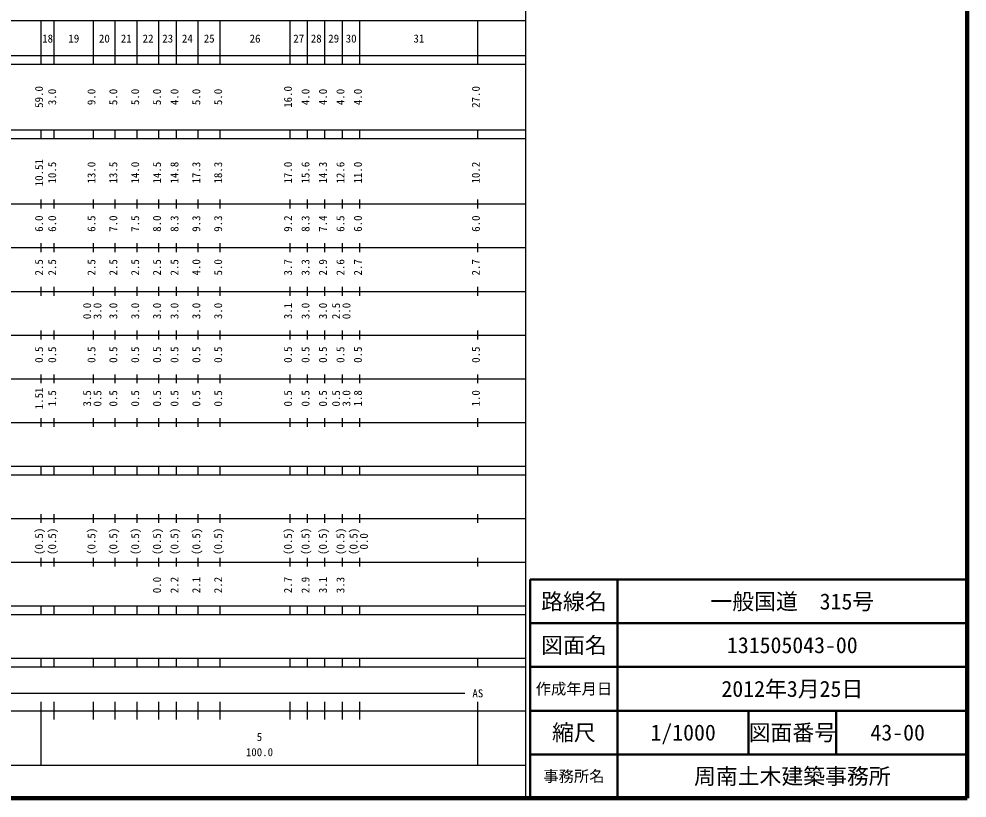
# Model space of a CAD drawing. Units: millimetres on the paper, enlarged 1000 times. Extents: x 40000 to 680000, y 20000 to 380000.
# Drawn here: x 462942 to 680000, y 20000 to 198357 of the extents above; entities that cross this region are included whole.
import ezdxf
from ezdxf.enums import TextEntityAlignment as Align

# ---------------------------------------------------------------- set-up
doc = ezdxf.new("R2010")
doc.units = ezdxf.units.MM
doc.header["$LTSCALE"] = 1000
for name, color, linetype, lineweight in [('M-TTL', 2, 'Continuous', 140), ('M-TTL-BAND', 7, 'Continuous', 25), ('M-TTL-FRAM', 2, 'Continuous', 50), ('M-TTL-LINE', 7, 'Continuous', 50)]:
    doc.layers.add(name, color=color, linetype=linetype, lineweight=lineweight)
doc.layers.add('M-TTL-TXT', color=7, linetype='Continuous')
doc.styles.add('ＭＳ ゴシック', font='')
doc.styles.get('ＭＳ ゴシック').set_extended_font_data('MS Gothic')

msp = doc.modelspace()

# ---------------------------------------------------------------- linework, layer by layer
at = {"layer": 'M-TTL'}
for p, q in [((680000, 20000), (680000, 380000)), ((40000, 20000), (680000, 20000))]:
    msp.add_line(p, q, dxfattribs=at)
at = {"layer": 'M-TTL-BAND'}
for p, q in [((579000, 20000), (579000, 370000)), ((68000, 198000), (579000, 198000)), ((468000, 188000), (468000, 198000)), ((471000, 188000), (471000, 198000)), ((480000, 188000), (480000, 198000)), ((485000, 188000), (485000, 198000)), ((490000, 188000), (490000, 198000)), ((495000, 188000), (495000, 198000)), ((499000, 188000), (499000, 198000)), ((504000, 188000), (504000, 198000)), ((509000, 188000), (509000, 198000)), ((525000, 188000), (525000, 198000)), ((529000, 188000), (529000, 198000)), ((533000, 188000), (533000, 198000)), ((537000, 188000), (537000, 198000)), ((541000, 188000), (541000, 198000)), ((568000, 188000), (568000, 198000)), ((40000, 190000), (579000, 190000)), ((40000, 188000), (579000, 188000)), ((40000, 173000), (579000, 173000)), ((468000, 171000), (468000, 173000)), ((471000, 171000), (471000, 173000)), ((480000, 171000), (480000, 173000)), ((485000, 171000), (485000, 173000)), ((490000, 171000), (490000, 173000)), ((495000, 171000), (495000, 173000)), ((499000, 171000), (499000, 173000)), ((504000, 171000), (504000, 173000)), ((509000, 171000), (509000, 173000)), ((525000, 171000), (525000, 173000)), ((529000, 171000), (529000, 173000)), ((533000, 171000), (533000, 173000)), ((537000, 171000), (537000, 173000)), ((541000, 171000), (541000, 173000)), ((568000, 171000), (568000, 173000)), ((40000, 171000), (579000, 171000)), ((468000, 155000), (468000, 157000)), ((471000, 155000), (471000, 157000)), ((480000, 155000), (480000, 157000)), ((485000, 155000), (485000, 157000)), ((490000, 155000), (490000, 157000)), ((495000, 155000), (495000, 157000)), ((499000, 155000), (499000, 157000)), ((504000, 155000), (504000, 157000)), ((509000, 155000), (509000, 157000)), ((525000, 155000), (525000, 157000)), ((529000, 155000), (529000, 157000)), ((533000, 155000), (533000, 157000)), ((537000, 155000), (537000, 157000)), ((541000, 155000), (541000, 157000)), ((568000, 155000), (568000, 157000)), ((40000, 156000), (579000, 156000)), ((46000, 146000), (579000, 146000)), ((468000, 145000), (468000, 147000)), ((471000, 145000), (471000, 147000)), ((480000, 145000), (480000, 147000)), ((485000, 145000), (485000, 147000)), ((490000, 145000), (490000, 147000)), ((495000, 145000), (495000, 147000)), ((499000, 145000), (499000, 147000)), ((504000, 145000), (504000, 147000)), ((509000, 145000), (509000, 147000)), ((525000, 145000), (525000, 147000)), ((529000, 145000), (529000, 147000)), ((533000, 145000), (533000, 147000)), ((537000, 145000), (537000, 147000)), ((541000, 145000), (541000, 147000)), ((568000, 145000), (568000, 147000)), ((468000, 135000), (468000, 137000)), ((471000, 135000), (471000, 137000)), ((480000, 135000), (480000, 137000)), ((485000, 135000), (485000, 137000)), ((490000, 135000), (490000, 137000)), ((495000, 135000), (495000, 137000)), ((499000, 135000), (499000, 137000)), ((504000, 135000), (504000, 137000)), ((509000, 135000), (509000, 137000)), ((525000, 135000), (525000, 137000)), ((529000, 135000), (529000, 137000)), ((533000, 135000), (533000, 137000)), ((537000, 135000), (537000, 137000)), ((541000, 135000), (541000, 137000)), ((568000, 135000), (568000, 137000)), ((52000, 136000), (579000, 136000)), ((46000, 126000), (579000, 126000)), ((468000, 125000), (468000, 127000)), ((471000, 125000), (471000, 127000)), ((480000, 125000), (480000, 127000)), ((485000, 125000), (485000, 127000)), ((490000, 125000), (490000, 127000)), ((495000, 125000), (495000, 127000)), ((499000, 125000), (499000, 127000)), ((504000, 125000), (504000, 127000)), ((509000, 125000), (509000, 127000)), ((525000, 125000), (525000, 127000)), ((529000, 125000), (529000, 127000)), ((533000, 125000), (533000, 127000)), ((537000, 125000), (537000, 127000)), ((541000, 125000), (541000, 127000)), ((568000, 125000), (568000, 127000)), ((52000, 116000), (579000, 116000)), ((468000, 115000), (468000, 117000)), ((471000, 115000), (471000, 117000)), ((480000, 115000), (480000, 117000)), ((485000, 115000), (485000, 117000)), ((490000, 115000), (490000, 117000)), ((495000, 115000), (495000, 117000)), ((499000, 115000), (499000, 117000)), ((504000, 115000), (504000, 117000)), ((509000, 115000), (509000, 117000)), ((525000, 115000), (525000, 117000)), ((529000, 115000), (529000, 117000)), ((533000, 115000), (533000, 117000)), ((537000, 115000), (537000, 117000)), ((541000, 115000), (541000, 117000)), ((568000, 115000), (568000, 117000)), ((468000, 105000), (468000, 107000)), ((471000, 105000), (471000, 107000)), ((480000, 105000), (480000, 107000)), ((485000, 105000), (485000, 107000)), ((490000, 105000), (490000, 107000)), ((495000, 105000), (495000, 107000)), ((499000, 105000), (499000, 107000)), ((504000, 105000), (504000, 107000)), ((509000, 105000), (509000, 107000)), ((525000, 105000), (525000, 107000)), ((529000, 105000), (529000, 107000)), ((533000, 105000), (533000, 107000)), ((537000, 105000), (537000, 107000)), ((541000, 105000), (541000, 107000)), ((568000, 105000), (568000, 107000)), ((46000, 106000), (579000, 106000)), ((40000, 96000), (579000, 96000)), ((468000, 94000), (468000, 96000)), ((471000, 94000), (471000, 96000)), ((480000, 94000), (480000, 96000)), ((485000, 94000), (485000, 96000)), ((490000, 94000), (490000, 96000)), ((495000, 94000), (495000, 96000)), ((499000, 94000), (499000, 96000)), ((504000, 94000), (504000, 96000)), ((509000, 94000), (509000, 96000)), ((525000, 94000), (525000, 96000)), ((529000, 94000), (529000, 96000)), ((533000, 94000), (533000, 96000)), ((537000, 94000), (537000, 96000)), ((541000, 94000), (541000, 96000)), ((568000, 94000), (568000, 96000)), ((40000, 94000), (579000, 94000)), ((468000, 83000), (468000, 85000)), ((471000, 83000), (471000, 85000)), ((480000, 83000), (480000, 85000)), ((485000, 83000), (485000, 85000)), ((490000, 83000), (490000, 85000)), ((495000, 83000), (495000, 85000)), ((499000, 83000), (499000, 85000)), ((504000, 83000), (504000, 85000)), ((509000, 83000), (509000, 85000)), ((525000, 83000), (525000, 85000)), ((529000, 83000), (529000, 85000)), ((533000, 83000), (533000, 85000)), ((537000, 83000), (537000, 85000)), ((541000, 83000), (541000, 85000)), ((568000, 83000), (568000, 85000)), ((49000, 84000), (579000, 84000)), ((40000, 74000), (579000, 74000)), ((468000, 73000), (468000, 75000)), ((471000, 73000), (471000, 75000)), ((480000, 73000), (480000, 75000)), ((485000, 73000), (485000, 75000)), ((490000, 73000), (490000, 75000)), ((495000, 73000), (495000, 75000)), ((499000, 73000), (499000, 75000)), ((504000, 73000), (504000, 75000)), ((509000, 73000), (509000, 75000)), ((525000, 73000), (525000, 75000)), ((529000, 73000), (529000, 75000)), ((533000, 73000), (533000, 75000)), ((537000, 73000), (537000, 75000)), ((541000, 73000), (541000, 75000)), ((568000, 73000), (568000, 75000)), ((40000, 64000), (579000, 64000)), ((468000, 62000), (468000, 64000)), ((471000, 62000), (471000, 64000)), ((480000, 62000), (480000, 64000)), ((485000, 62000), (485000, 64000)), ((490000, 62000), (490000, 64000)), ((495000, 62000), (495000, 64000)), ((499000, 62000), (499000, 64000)), ((504000, 62000), (504000, 64000)), ((509000, 62000), (509000, 64000)), ((525000, 62000), (525000, 64000)), ((529000, 62000), (529000, 64000)), ((533000, 62000), (533000, 64000)), ((537000, 62000), (537000, 64000)), ((541000, 62000), (541000, 64000)), ((568000, 62000), (568000, 64000)), ((40000, 62000), (579000, 62000)), ((40000, 52000), (579000, 52000)), ((40000, 50000), (579000, 50000)), ((468000, 50000), (468000, 52000)), ((471000, 50000), (471000, 52000)), ((480000, 50000), (480000, 52000)), ((485000, 50000), (485000, 52000)), ((490000, 50000), (490000, 52000)), ((495000, 50000), (495000, 52000)), ((499000, 50000), (499000, 52000)), ((504000, 50000), (504000, 52000)), ((509000, 50000), (509000, 52000)), ((525000, 50000), (525000, 52000)), ((529000, 50000), (529000, 52000)), ((533000, 50000), (533000, 52000)), ((537000, 50000), (537000, 52000)), ((541000, 50000), (541000, 52000)), ((568000, 50000), (568000, 52000)), ((71000, 44000), (565000, 44000)), ((468000, 27500), (468000, 42000)), ((471000, 38000), (471000, 42000)), ((480000, 38000), (480000, 42000)), ((485000, 38000), (485000, 42000)), ((490000, 38000), (490000, 42000)), ((495000, 38000), (495000, 42000)), ((499000, 38000), (499000, 42000)), ((504000, 38000), (504000, 42000)), ((509000, 38000), (509000, 42000)), ((525000, 38000), (525000, 42000)), ((529000, 38000), (529000, 42000)), ((533000, 38000), (533000, 42000)), ((537000, 38000), (537000, 42000)), ((541000, 38000), (541000, 42000)), ((568000, 27500), (568000, 42000)), ((40000, 40000), (579000, 40000)), ((68000, 27500), (579000, 27500))]:
    msp.add_line(p, q, dxfattribs=at)
at = {"layer": 'M-TTL-FRAM'}
for p, q in [((680000, 70000), (580000, 70000)), ((580000, 70000), (580000, 20000))]:
    msp.add_line(p, q, dxfattribs=at)
at = {"layer": 'M-TTL-LINE'}
for p, q in [((600000, 70000), (600000, 20000)), ((680000, 60000), (580000, 60000)), ((680000, 50000), (580000, 50000)), ((680000, 40000), (580000, 40000)), ((630000, 40000), (630000, 30000)), ((650000, 40000), (650000, 30000)), ((680000, 30000), (580000, 30000))]:
    msp.add_line(p, q, dxfattribs=at)

# ---------------------------------------------------------------- texts
at = {"layer": 'M-TTL-BAND', "style": 'ＭＳ ゴシック'}
for s, p in [('18', (469500, 192405)), ('19', (475500, 192405)), ('20', (482500, 192405)), ('21', (487500, 192405)), ('22', (492500, 192405)), ('23', (497000, 192405)), ('24', (501500, 192405)), ('25', (506500, 192405)), ('26', (517000, 192405)), ('27', (527000, 192405)), ('28', (531000, 192405)), ('29', (535000, 192405)), ('30', (539000, 192405)), ('31', (554500, 192405)), ('AS', (568000, 42500)), ('5', (518000, 32523)), ('100.0', (518000, 29033))]:
    msp.add_text(s, height=1833, dxfattribs=at).set_placement(p, align=Align.BOTTOM_CENTER)
for s, p in [('59.0', (469000, 180500)), ('16.0', (526000, 180500)), ('27.0', (569000, 180500)), ('3.0', (472000, 180500)), ('9.0', (481000, 180500)), ('5.0', (486000, 180500)), ('5.0', (491000, 180500)), ('5.0', (496000, 180500)), ('4.0', (500000, 180500)), ('5.0', (505000, 180500)), ('5.0', (510000, 180500)), ('4.0', (530000, 180500)), ('4.0', (534000, 180500)), ('4.0', (538000, 180500)), ('4.0', (542000, 180500)), ('10.51', (469000, 163174)), ('10.5', (472000, 163174)), ('13.0', (481000, 163174)), ('13.5', (486000, 163174)), ('14.0', (491000, 163174)), ('14.5', (496000, 163174)), ('14.8', (500000, 163174)), ('17.3', (505000, 163174)), ('18.3', (510000, 163174)), ('17.0', (526000, 163174)), ('15.6', (530000, 163174)), ('14.3', (534000, 163174)), ('12.6', (538000, 163174)), ('11.0', (542000, 163174)), ('10.2', (569000, 163174)), ('6.0', (469000, 151500)), ('6.0', (472000, 151500)), ('6.5', (481000, 151500)), ('7.0', (486000, 151500)), ('7.5', (491000, 151500)), ('8.0', (496000, 151500)), ('8.3', (500000, 151500)), ('9.3', (505000, 151500)), ('9.3', (510000, 151500)), ('9.2', (526000, 151500)), ('8.3', (530000, 151500)), ('7.4', (534000, 151500)), ('6.5', (538000, 151500)), ('6.0', (542000, 151500)), ('6.0', (569000, 151500)), ('2.5', (469000, 141500)), ('2.5', (472000, 141500)), ('2.5', (481000, 141500)), ('2.5', (486000, 141500)), ('2.5', (491000, 141500)), ('2.5', (496000, 141500)), ('2.5', (500000, 141500)), ('4.0', (505000, 141500)), ('5.0', (510000, 141500)), ('3.7', (526000, 141500)), ('3.3', (530000, 141500)), ('2.9', (534000, 141500)), ('2.6', (538000, 141500)), ('2.7', (542000, 141500)), ('2.7', (569000, 141500)), ('0.0', (480000, 131500)), ('3.0', (482370, 131500)), ('3.0', (486000, 131500)), ('3.0', (491000, 131500)), ('3.0', (496000, 131500)), ('3.0', (500000, 131500)), ('3.0', (505000, 131500)), ('3.0', (510000, 131500)), ('3.1', (526000, 131500)), ('3.0', (530000, 131500)), ('3.0', (534000, 131500)), ('2.5', (537000, 131500)), ('0.0', (539370, 131500)), ('0.5', (469000, 121500)), ('0.5', (472000, 121500)), ('0.5', (481000, 121500)), ('0.5', (486000, 121500)), ('0.5', (491000, 121500)), ('0.5', (496000, 121500)), ('0.5', (500000, 121500)), ('0.5', (505000, 121500)), ('0.5', (510000, 121500)), ('0.5', (526000, 121500)), ('0.5', (530000, 121500)), ('0.5', (534000, 121500)), ('0.5', (538000, 121500)), ('0.5', (542000, 121500)), ('0.5', (569000, 121500)), ('1.51', (469000, 111500)), ('1.5', (472000, 111500)), ('3.5', (480000, 111500)), ('0.5', (482370, 111500)), ('0.5', (486000, 111500)), ('0.5', (491000, 111500)), ('0.5', (496000, 111500)), ('0.5', (500000, 111500)), ('0.5', (505000, 111500)), ('0.5', (510000, 111500)), ('0.5', (526000, 111500)), ('0.5', (530000, 111500)), ('0.5', (534000, 111500)), ('0.5', (537000, 111500)), ('3.0', (539370, 111500)), ('1.8', (542000, 111500)), ('1.0', (569000, 111500)), ('(0.5)', (469000, 78764)), ('(0.5)', (472000, 78764)), ('(0.5)', (481000, 78764)), ('(0.5)', (486000, 78764)), ('(0.5)', (491000, 78764)), ('(0.5)', (496000, 78764)), ('(0.5)', (500000, 78764)), ('(0.5)', (505000, 78764)), ('(0.5)', (510000, 78764)), ('(0.5)', (526000, 78764)), ('(0.5)', (530000, 78764)), ('(0.5)', (534000, 78764)), ('(0.5)', (538000, 78764)), ('(0.5)', (541000, 78764)), ('0.0', (543370, 78764)), ('0.0', (496000, 68764)), ('2.2', (500000, 68764)), ('2.1', (505000, 68764)), ('2.2', (510000, 68764)), ('2.7', (526000, 68764)), ('2.9', (530000, 68764)), ('3.1', (534000, 68764)), ('3.3', (538000, 68764))]:
    msp.add_text(s, height=1833, rotation=90, dxfattribs=at).set_placement(p, align=Align.BOTTOM_CENTER)
at = {"layer": 'M-TTL-TXT', "style": 'ＭＳ ゴシック'}
for s, height, p in [('路線名', 3666, (590000, 65000)), ('路線名', 3666, (590000, 65000)), ('一般国道\u3000315号', 3666, (640000, 65000)), ('図面名', 3666, (590000, 55000)), ('図面名', 3666, (590000, 55000)), ('131505043-00', 3666, (640000, 55000)), ('作成年月日', 2566, (590000, 45000)), ('作成年月日', 2566, (590000, 45000)), ('2012年3月25日', 3666, (640000, 45000)), ('縮尺', 3666, (590000, 35000)), ('縮尺', 3666, (590000, 35000)), ('1/1000', 3666, (615000, 35000)), ('図面番号', 3666, (640000, 35000)), ('図面番号', 3666, (640000, 35000)), ('43-00', 3666, (664125, 35000)), ('事務所名', 2566, (590000, 25000)), ('事務所名', 2566, (590000, 25000)), ('周南土木建築事務所', 3666, (640000, 25000))]:
    msp.add_text(s, height=height, dxfattribs=at).set_placement(p, align=Align.MIDDLE_CENTER)

doc.saveas('drawing.dxf')
